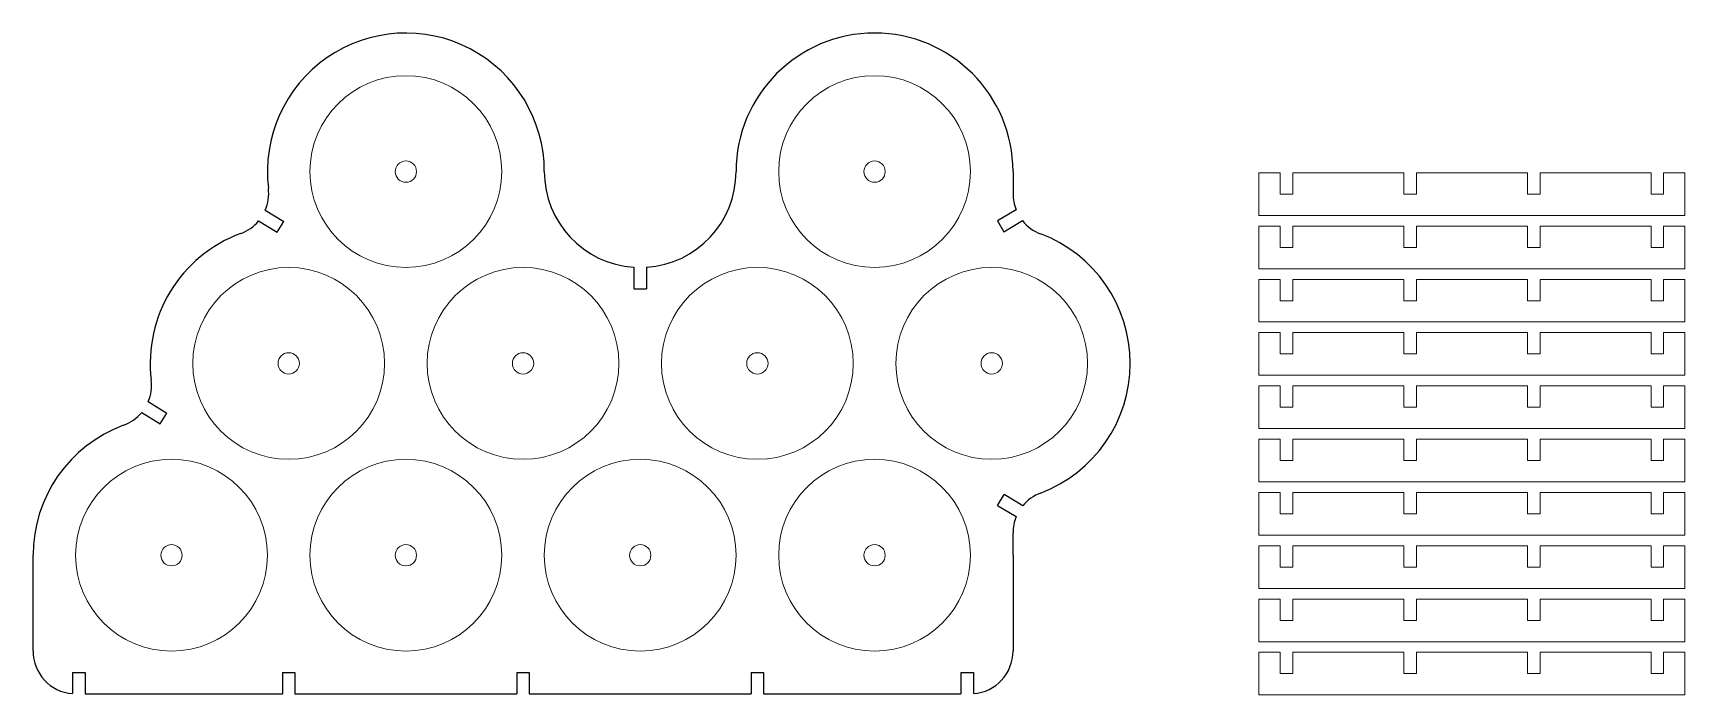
# Model space of a CAD drawing. Header units: millimetres. Extents: x 477 to 1252, y -1 to 310.
import ezdxf

# ---------------------------------------------------------------- set-up
doc = ezdxf.new("R2010")
doc.units = ezdxf.units.MM
doc.layers.get('0').update_dxf_attribs({"linetype": 'CONTINUOUS'})
for name, color, linetype, lineweight in [('Flaschen', 7, 'CONTINUOUS', 0), ('mittel', 7, 'CONTINUOUS', 0), ('Quer', 7, 'CONTINUOUS', 0)]:
    doc.layers.add(name, color=color, linetype=linetype, lineweight=lineweight)

msp = doc.modelspace()

# ---------------------------------------------------------------- linework, layer by layer
for p, q in [((937, 245), (937, 234.53)), ((585.98, 226.83), (594.7, 221.59)), ((938.44, 227.08), (929.68, 221.82)), ((582.87, 221.82), (591.66, 216.53)), ((591.66, 216.53), (594.7, 221.59)), ((929.68, 221.82), (932.72, 216.76)), ((932.72, 216.76), (941.42, 221.99)), ((759.05, 200.1), (759.05, 190)), ((764.95, 200.1), (764.95, 190)), ((759.05, 190), (764.95, 190)), ((528.03, 132.01), (536.65, 126.62)), ((531.08, 137.06), (539.78, 131.62)), ((536.65, 126.62), (539.78, 131.62)), ((929.76, 88.39), (932.8, 93.44)), ((941.56, 88.18), (932.8, 93.44)), ((929.76, 88.39), (938.52, 83.12)), ((937, 65), (937, 75.47)), ((477, 20), (477, 65)), ((937, 65), (937, 20)), ((495.55, 10), (495.55, 0.05)), ((495.55, 10), (501.45, 10)), ((501.45, 10), (501.45, 0)), ((594.05, 10), (594.05, 0)), ((594.05, 10), (599.95, 10)), ((599.95, 10), (599.95, 0)), ((704.05, 10), (704.05, 0)), ((704.05, 10), (709.95, 10)), ((709.95, 10), (709.95, 0)), ((814.05, 10), (814.05, 0)), ((814.05, 10), (819.95, 10)), ((819.95, 10), (819.95, 0)), ((912.55, 10), (912.55, 0)), ((912.55, 10), (918.45, 10)), ((918.45, 10), (918.45, 0.05)), ((501.45, 0), (594.05, 0)), ((599.95, 0), (704.05, 0)), ((709.95, 0), (814.05, 0)), ((819.95, 0), (912.55, 0))]:
    msp.add_line(p, q)
for centre, radius, start, end in [((652, 245), 65, 0, 186.91884), ((872, 245), 65, 0, 180), ((762, 245), 45, 180, 266.24125), ((762, 245), 45, 273.75875, 0), ((567.62, 234.76), 20, 336.63462, 6.91884), ((957, 234.53), 20, 180, 201.86975), ((567.62, 234.76), 20, 290.22203, 319.66859), ((957, 234.53), 20, 218.835, 249.33268), ((597, 155), 65, 110.22203, 186.91884), ((927, 155), 65, 290.66732, 69.33268), ((512.62, 144.76), 20, 337.34818, 6.91884), ((512.62, 144.76), 20, 290.22203, 320.38209), ((542, 65), 65, 110.22203, 180), ((957, 75.47), 20, 110.66732, 140.53971), ((957, 75.47), 20, 157.50386, 180), ((497, 20), 20, 180, 265.84241), ((917, 20), 20, 274.15759, 0)]:
    msp.add_arc(centre, radius, start, end)
at = {"layer": 'Flaschen'}
for centre in [(652, 245), (872, 245), (597, 155), (707, 155), (817, 155), (927, 155), (542, 65), (652, 65), (762, 65), (872, 65)]:
    msp.add_circle(centre, 45, dxfattribs=at)
at = {"layer": 'mittel'}
for centre in [(652, 245), (872, 245), (597, 155), (707, 155), (817, 155), (927, 155), (542, 65), (652, 65), (762, 65), (872, 65)]:
    msp.add_circle(centre, 5, dxfattribs=at)
at = {"layer": 'Quer'}
for p, q in [((1052.41, 244.43), (1052.41, 224.43)), ((1062.41, 244.43), (1052.41, 244.43)), ((1062.41, 244.43), (1062.41, 234.43)), ((1068.31, 234.43), (1068.31, 244.43)), ((1068.31, 244.43), (1120.44, 244.43)), ((1120.44, 244.43), (1120.44, 234.43)), ((1126.34, 234.43), (1126.34, 244.43)), ((1126.34, 244.43), (1178.47, 244.43)), ((1178.47, 244.43), (1178.47, 234.43)), ((1184.37, 234.43), (1184.37, 244.43)), ((1184.37, 244.43), (1236.51, 244.43)), ((1236.51, 244.43), (1236.51, 234.43)), ((1242.41, 234.43), (1242.41, 244.43)), ((1252.41, 244.43), (1242.41, 244.43)), ((1252.41, 224.43), (1252.41, 244.43)), ((1062.41, 234.43), (1068.31, 234.43)), ((1120.44, 234.43), (1126.34, 234.43)), ((1178.47, 234.43), (1184.37, 234.43)), ((1236.51, 234.43), (1242.41, 234.43)), ((1052.41, 224.43), (1252.41, 224.43)), ((1052.41, 219.43), (1052.41, 199.43)), ((1062.41, 219.43), (1052.41, 219.43)), ((1062.41, 219.43), (1062.41, 209.43)), ((1068.31, 209.43), (1068.31, 219.43)), ((1068.31, 219.43), (1120.44, 219.43)), ((1120.44, 219.43), (1120.44, 209.43)), ((1126.34, 209.43), (1126.34, 219.43)), ((1126.34, 219.43), (1178.47, 219.43)), ((1178.47, 219.43), (1178.47, 209.43)), ((1184.37, 209.43), (1184.37, 219.43)), ((1184.37, 219.43), (1236.51, 219.43)), ((1236.51, 219.43), (1236.51, 209.43)), ((1242.41, 209.43), (1242.41, 219.43)), ((1252.41, 219.43), (1242.41, 219.43)), ((1252.41, 199.43), (1252.41, 219.43)), ((1062.41, 209.43), (1068.31, 209.43)), ((1120.44, 209.43), (1126.34, 209.43)), ((1178.47, 209.43), (1184.37, 209.43)), ((1236.51, 209.43), (1242.41, 209.43)), ((1052.41, 199.43), (1252.41, 199.43)), ((1052.41, 194.43), (1052.41, 174.43)), ((1062.41, 194.43), (1052.41, 194.43)), ((1062.41, 194.43), (1062.41, 184.43)), ((1068.31, 184.43), (1068.31, 194.43)), ((1068.31, 194.43), (1120.44, 194.43)), ((1120.44, 194.43), (1120.44, 184.43)), ((1126.34, 184.43), (1126.34, 194.43)), ((1126.34, 194.43), (1178.47, 194.43)), ((1178.47, 194.43), (1178.47, 184.43)), ((1184.37, 184.43), (1184.37, 194.43)), ((1184.37, 194.43), (1236.51, 194.43)), ((1236.51, 194.43), (1236.51, 184.43)), ((1242.41, 184.43), (1242.41, 194.43)), ((1252.41, 194.43), (1242.41, 194.43)), ((1252.41, 174.43), (1252.41, 194.43)), ((1062.41, 184.43), (1068.31, 184.43)), ((1120.44, 184.43), (1126.34, 184.43)), ((1178.47, 184.43), (1184.37, 184.43)), ((1236.51, 184.43), (1242.41, 184.43)), ((1052.41, 174.43), (1252.41, 174.43)), ((1052.41, 169.43), (1052.41, 149.43)), ((1062.41, 169.43), (1052.41, 169.43)), ((1062.41, 169.43), (1062.41, 159.43)), ((1068.31, 159.43), (1068.31, 169.43)), ((1068.31, 169.43), (1120.44, 169.43)), ((1120.44, 169.43), (1120.44, 159.43)), ((1126.34, 159.43), (1126.34, 169.43)), ((1126.34, 169.43), (1178.47, 169.43)), ((1178.47, 169.43), (1178.47, 159.43)), ((1184.37, 159.43), (1184.37, 169.43)), ((1184.37, 169.43), (1236.51, 169.43)), ((1236.51, 169.43), (1236.51, 159.43)), ((1242.41, 159.43), (1242.41, 169.43)), ((1252.41, 169.43), (1242.41, 169.43)), ((1252.41, 149.43), (1252.41, 169.43)), ((1062.41, 159.43), (1068.31, 159.43)), ((1120.44, 159.43), (1126.34, 159.43)), ((1178.47, 159.43), (1184.37, 159.43)), ((1236.51, 159.43), (1242.41, 159.43)), ((1052.41, 149.43), (1252.41, 149.43)), ((1052.41, 144.43), (1052.41, 124.43)), ((1062.41, 144.43), (1052.41, 144.43)), ((1062.41, 144.43), (1062.41, 134.43)), ((1068.31, 134.43), (1068.31, 144.43)), ((1068.31, 144.43), (1120.44, 144.43)), ((1120.44, 144.43), (1120.44, 134.43)), ((1126.34, 134.43), (1126.34, 144.43)), ((1126.34, 144.43), (1178.47, 144.43)), ((1178.47, 144.43), (1178.47, 134.43)), ((1184.37, 134.43), (1184.37, 144.43)), ((1184.37, 144.43), (1236.51, 144.43)), ((1236.51, 144.43), (1236.51, 134.43)), ((1242.41, 134.43), (1242.41, 144.43)), ((1252.41, 144.43), (1242.41, 144.43)), ((1252.41, 124.43), (1252.41, 144.43)), ((1062.41, 134.43), (1068.31, 134.43)), ((1120.44, 134.43), (1126.34, 134.43)), ((1178.47, 134.43), (1184.37, 134.43)), ((1236.51, 134.43), (1242.41, 134.43)), ((1052.41, 124.43), (1252.41, 124.43)), ((1052.41, 119.43), (1052.41, 99.43)), ((1062.41, 119.43), (1052.41, 119.43)), ((1062.41, 119.43), (1062.41, 109.43)), ((1068.31, 109.43), (1068.31, 119.43)), ((1068.31, 119.43), (1120.44, 119.43)), ((1120.44, 119.43), (1120.44, 109.43)), ((1126.34, 109.43), (1126.34, 119.43)), ((1126.34, 119.43), (1178.47, 119.43)), ((1178.47, 119.43), (1178.47, 109.43)), ((1184.37, 109.43), (1184.37, 119.43)), ((1184.37, 119.43), (1236.51, 119.43)), ((1236.51, 119.43), (1236.51, 109.43)), ((1242.41, 109.43), (1242.41, 119.43)), ((1252.41, 119.43), (1242.41, 119.43)), ((1252.41, 99.43), (1252.41, 119.43)), ((1062.41, 109.43), (1068.31, 109.43)), ((1120.44, 109.43), (1126.34, 109.43)), ((1178.47, 109.43), (1184.37, 109.43)), ((1236.51, 109.43), (1242.41, 109.43)), ((1052.41, 99.43), (1252.41, 99.43)), ((1052.41, 94.43), (1052.41, 74.43)), ((1062.41, 94.43), (1052.41, 94.43)), ((1062.41, 94.43), (1062.41, 84.43)), ((1068.31, 84.43), (1068.31, 94.43)), ((1068.31, 94.43), (1120.44, 94.43)), ((1120.44, 94.43), (1120.44, 84.43)), ((1126.34, 84.43), (1126.34, 94.43)), ((1126.34, 94.43), (1178.47, 94.43)), ((1178.47, 94.43), (1178.47, 84.43)), ((1184.37, 84.43), (1184.37, 94.43)), ((1184.37, 94.43), (1236.51, 94.43)), ((1236.51, 94.43), (1236.51, 84.43)), ((1242.41, 84.43), (1242.41, 94.43)), ((1252.41, 94.43), (1242.41, 94.43)), ((1252.41, 74.43), (1252.41, 94.43)), ((1062.41, 84.43), (1068.31, 84.43)), ((1120.44, 84.43), (1126.34, 84.43)), ((1178.47, 84.43), (1184.37, 84.43)), ((1236.51, 84.43), (1242.41, 84.43)), ((1052.41, 74.43), (1252.41, 74.43)), ((1052.41, 69.43), (1052.41, 49.43)), ((1062.41, 69.43), (1052.41, 69.43)), ((1062.41, 69.43), (1062.41, 59.43)), ((1068.31, 59.43), (1068.31, 69.43)), ((1068.31, 69.43), (1120.44, 69.43)), ((1120.44, 69.43), (1120.44, 59.43)), ((1126.34, 59.43), (1126.34, 69.43)), ((1126.34, 69.43), (1178.47, 69.43)), ((1178.47, 69.43), (1178.47, 59.43)), ((1184.37, 59.43), (1184.37, 69.43)), ((1184.37, 69.43), (1236.51, 69.43)), ((1236.51, 69.43), (1236.51, 59.43)), ((1242.41, 59.43), (1242.41, 69.43)), ((1252.41, 69.43), (1242.41, 69.43)), ((1252.41, 49.43), (1252.41, 69.43)), ((1062.41, 59.43), (1068.31, 59.43)), ((1120.44, 59.43), (1126.34, 59.43)), ((1178.47, 59.43), (1184.37, 59.43)), ((1236.51, 59.43), (1242.41, 59.43)), ((1052.41, 49.43), (1252.41, 49.43)), ((1052.41, 44.43), (1052.41, 24.43)), ((1062.41, 44.43), (1052.41, 44.43)), ((1062.41, 44.43), (1062.41, 34.43)), ((1068.31, 34.43), (1068.31, 44.43)), ((1068.31, 44.43), (1120.44, 44.43)), ((1120.44, 44.43), (1120.44, 34.43)), ((1126.34, 34.43), (1126.34, 44.43)), ((1126.34, 44.43), (1178.47, 44.43)), ((1178.47, 44.43), (1178.47, 34.43)), ((1184.37, 34.43), (1184.37, 44.43)), ((1184.37, 44.43), (1236.51, 44.43)), ((1236.51, 44.43), (1236.51, 34.43)), ((1242.41, 34.43), (1242.41, 44.43)), ((1252.41, 44.43), (1242.41, 44.43)), ((1252.41, 24.43), (1252.41, 44.43)), ((1062.41, 34.43), (1068.31, 34.43)), ((1120.44, 34.43), (1126.34, 34.43)), ((1178.47, 34.43), (1184.37, 34.43)), ((1236.51, 34.43), (1242.41, 34.43)), ((1052.41, 24.43), (1252.41, 24.43)), ((1052.41, 19.43), (1052.41, -0.57)), ((1062.41, 19.43), (1052.41, 19.43)), ((1062.41, 19.43), (1062.41, 9.43)), ((1068.31, 9.43), (1068.31, 19.43)), ((1068.31, 19.43), (1120.44, 19.43)), ((1120.44, 19.43), (1120.44, 9.43)), ((1126.34, 9.43), (1126.34, 19.43)), ((1126.34, 19.43), (1178.47, 19.43)), ((1178.47, 19.43), (1178.47, 9.43)), ((1184.37, 9.43), (1184.37, 19.43)), ((1184.37, 19.43), (1236.51, 19.43)), ((1236.51, 19.43), (1236.51, 9.43)), ((1242.41, 9.43), (1242.41, 19.43)), ((1252.41, 19.43), (1242.41, 19.43)), ((1252.41, -0.57), (1252.41, 19.43)), ((1062.41, 9.43), (1068.31, 9.43)), ((1120.44, 9.43), (1126.34, 9.43)), ((1178.47, 9.43), (1184.37, 9.43)), ((1236.51, 9.43), (1242.41, 9.43)), ((1052.41, -0.57), (1252.41, -0.57))]:
    msp.add_line(p, q, dxfattribs=at)

doc.saveas('drawing.dxf')
